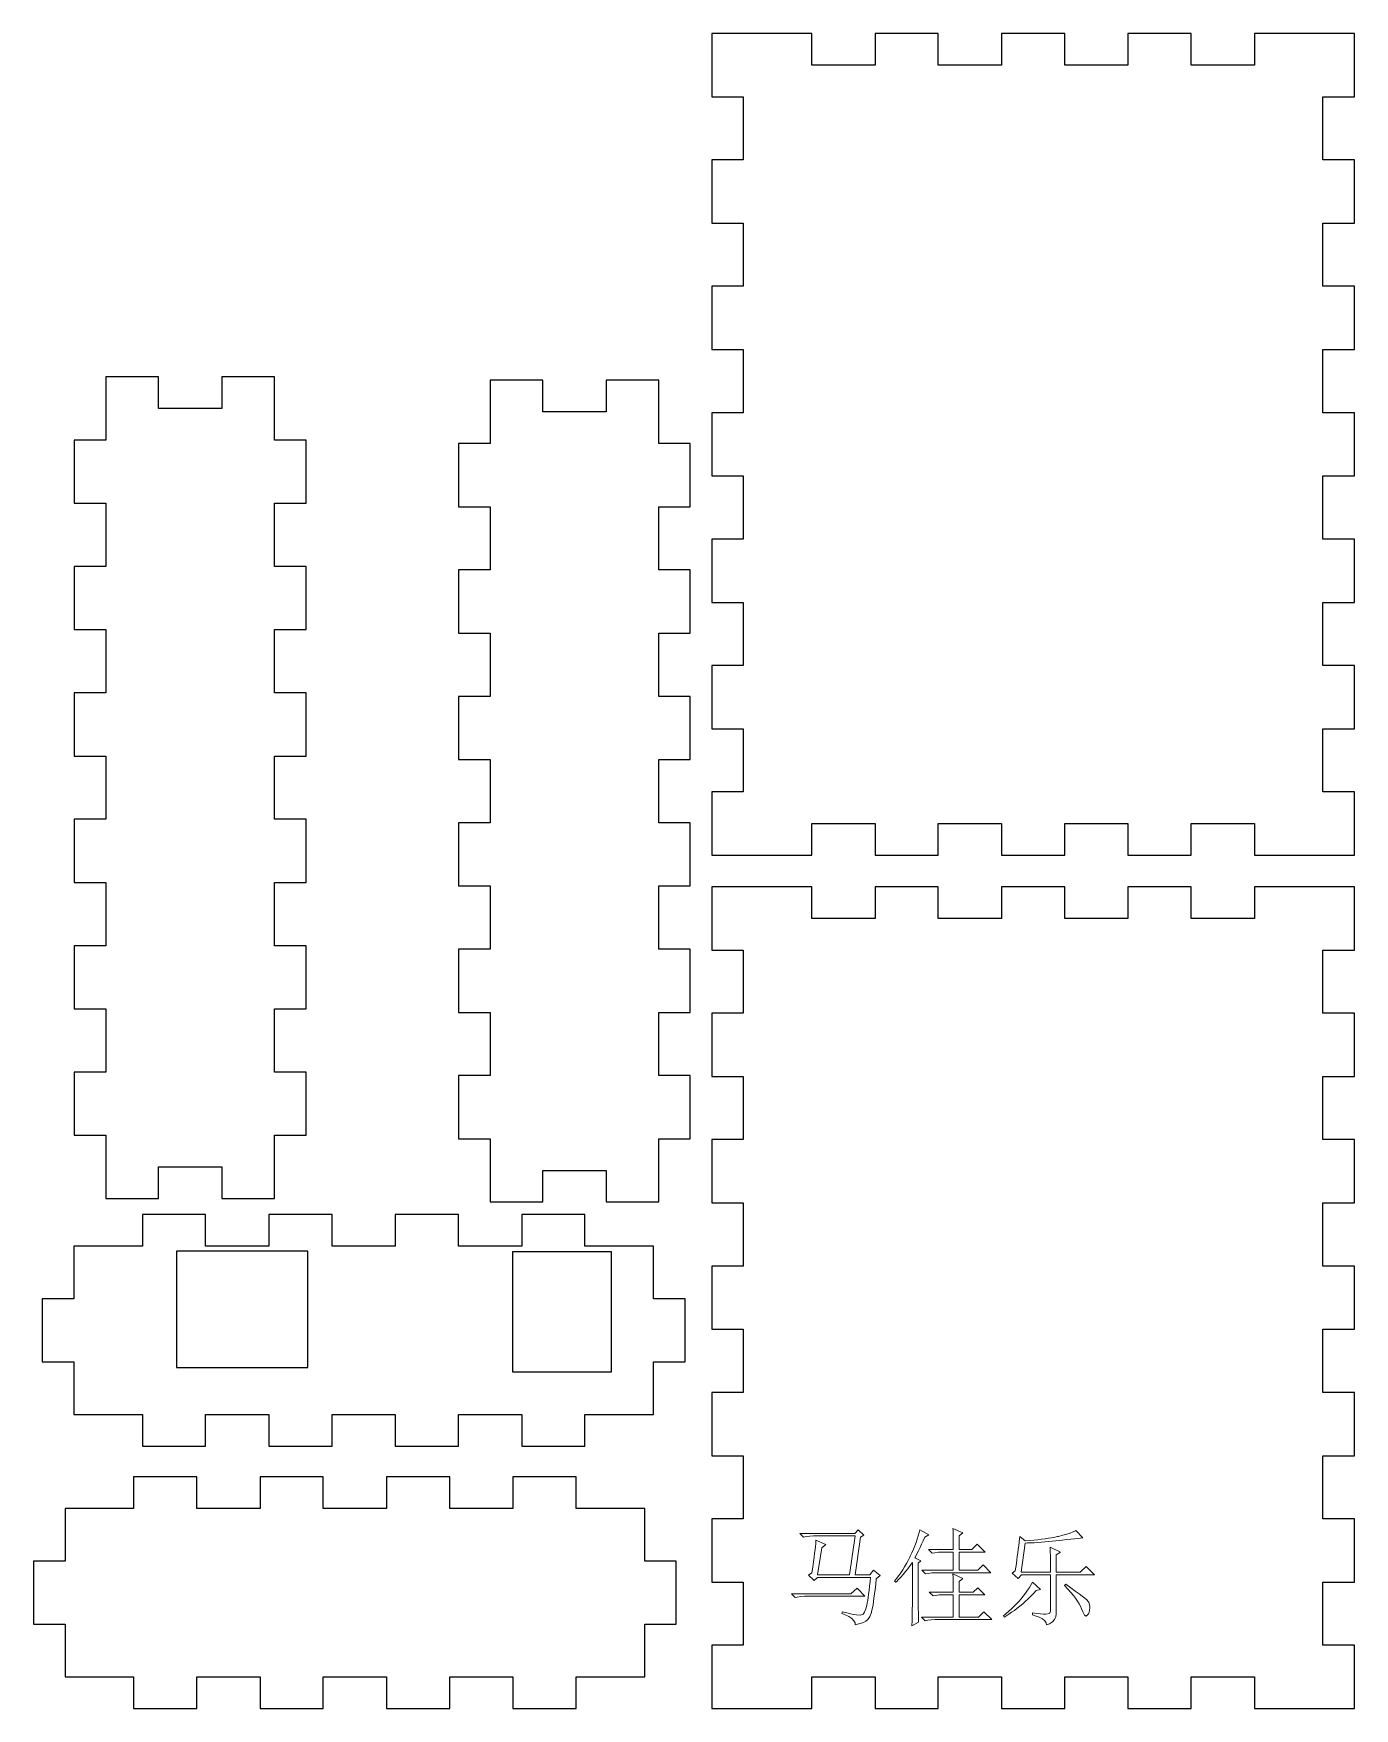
# Model space of a CAD drawing. Header units: millimetres. Extents: x 89 to 214, y 3 to 162.
import ezdxf

# ---------------------------------------------------------------- set-up
doc = ezdxf.new("R2010")
doc.units = ezdxf.units.MM
doc.header["$MEASUREMENT"] = 0
doc.layers.get('0').update_dxf_attribs({"linetype": 'CONTINUOUS'})
for name, color, linetype in [('back_outsideCutPath', 7, 'CONTINUOUS'), ('front_outsideCutPath', 7, 'CONTINUOUS'), ('left_outsideCutPath', 7, 'CONTINUOUS'), ('right_outsideCutPath', 7, 'CONTINUOUS'), ('top_outsideCutPath', 7, 'CONTINUOUS')]:
    doc.layers.add(name, color=color, linetype=linetype)

msp = doc.modelspace()

# ---------------------------------------------------------------- linework, layer by layer
at = {"color": 7, "linetype": 'Continuous', "lineweight": 25}
for p, q in [((99.33, 49.9), (99.33, 46.9)), ((105.33, 49.9), (99.33, 49.9)), ((105.33, 46.9), (105.33, 49.9)), ((111.33, 49.9), (111.33, 46.9)), ((117.33, 49.9), (111.33, 49.9)), ((117.33, 46.9), (117.33, 49.9)), ((123.33, 49.9), (123.33, 46.9)), ((129.33, 49.9), (123.33, 49.9)), ((129.33, 46.9), (129.33, 49.9)), ((135.33, 49.9), (135.33, 46.9)), ((141.33, 49.9), (135.33, 49.9)), ((141.33, 46.9), (141.33, 49.9)), ((99.33, 46.9), (92.83, 46.9)), ((92.83, 46.9), (92.83, 41.9)), ((115.02, 46.4), (102.58, 46.4)), ((102.58, 46.4), (102.58, 35.38)), ((111.33, 46.9), (105.33, 46.9)), ((115.02, 35.38), (115.02, 46.4)), ((123.33, 46.9), (117.33, 46.9)), ((135.33, 46.9), (129.33, 46.9)), ((143.85, 46.35), (134.45, 46.35)), ((134.45, 46.35), (134.45, 34.95)), ((147.83, 46.9), (141.33, 46.9)), ((143.85, 34.95), (143.85, 46.35)), ((147.83, 41.9), (147.83, 46.9)), ((89.83, 41.9), (89.83, 35.9)), ((92.83, 41.9), (89.83, 41.9)), ((150.83, 41.9), (147.83, 41.9)), ((150.83, 35.9), (150.83, 41.9)), ((89.83, 35.9), (92.83, 35.9)), ((92.83, 35.9), (92.83, 30.9)), ((102.58, 35.38), (115.02, 35.38)), ((147.83, 35.9), (150.83, 35.9)), ((147.83, 30.9), (147.83, 35.9)), ((134.45, 34.95), (143.85, 34.95)), ((92.83, 30.9), (99.33, 30.9)), ((99.33, 30.9), (99.33, 27.9)), ((105.33, 30.9), (111.33, 30.9)), ((105.33, 27.9), (105.33, 30.9)), ((111.33, 30.9), (111.33, 27.9)), ((117.33, 30.9), (123.33, 30.9)), ((117.33, 27.9), (117.33, 30.9)), ((123.33, 30.9), (123.33, 27.9)), ((129.33, 30.9), (135.33, 30.9)), ((129.33, 27.9), (129.33, 30.9)), ((135.33, 30.9), (135.33, 27.9)), ((141.33, 30.9), (147.83, 30.9)), ((141.33, 27.9), (141.33, 30.9)), ((99.33, 27.9), (105.33, 27.9)), ((111.33, 27.9), (117.33, 27.9)), ((123.33, 27.9), (129.33, 27.9)), ((135.33, 27.9), (141.33, 27.9))]:
    msp.add_line(p, q, dxfattribs=at)
at = {"color": 139, "lineweight": 0}
for points in [[(167.25, 19.97), (166.94, 19.62), (161.72, 19.62), (162.07, 19.26), (162.33, 19.32), (162.66, 19.37), (163.01, 19.38), (166.98, 19.38)], [(166.98, 19.38), (166.43, 15.69)], [(166.98, 15.69), (167.49, 19.26), (167.8, 19.46)], [(167.8, 19.46), (167.25, 19.97)], [(173.1, 19.97), (173.04, 19.7), (172.95, 19.39), (172.86, 19.07), (172.75, 18.75), (172.63, 18.43), (172.5, 18.11), (172.35, 17.79), (172.2, 17.46), (172.17, 17.38), (172.01, 17.06), (171.84, 16.76), (171.67, 16.46), (171.49, 16.17), (171.31, 15.89), (171.12, 15.62), (170.91, 15.35), (170.71, 15.1), (170.83, 14.98), (170.88, 15.03), (171.09, 15.25), (171.31, 15.48), (171.53, 15.73), (171.75, 15.99), (171.96, 16.27), (172.18, 16.56), (172.4, 16.87)], [(173.22, 17.02), (172.63, 17.3), (172.69, 17.41), (172.84, 17.69), (172.99, 17.98), (173.13, 18.28), (173.28, 18.6), (173.43, 18.92), (173.58, 19.26), (173.97, 19.5), (173.1, 19.97)], [(176.24, 20.09), (176.26, 19.89), (176.27, 19.61), (176.27, 19.29), (176.28, 18.93), (176.28, 18.53), (176.28, 18.08)], [(176.84, 18.08), (176.84, 19.38), (177.19, 19.66), (176.24, 20.09)], [(182.6, 19.34), (182.58, 19.13), (182.54, 18.79), (182.5, 18.45), (182.45, 18.12), (182.41, 17.78), (182.36, 17.44), (182.32, 17.11), (182.27, 16.77), (182.22, 16.42), (182.17, 16.08), (181.86, 15.85)], [(183.12, 18.91), (182.6, 19.34)], [(187.91, 19.89), (187.88, 19.87), (187.66, 19.76), (187.39, 19.64), (187.06, 19.54), (186.69, 19.44), (186.26, 19.34), (186.18, 19.33), (185.91, 19.27), (185.62, 19.21), (185.32, 19.16), (185, 19.11), (184.66, 19.07), (184.3, 19.02), (183.92, 18.98), (183.53, 18.95), (183.12, 18.91)], [(186, 18.91), (186.34, 18.95), (186.62, 18.98), (187.05, 19.04), (187.44, 19.08), (187.78, 19.12), (188.09, 19.15), (188.35, 19.17), (188.57, 19.19), (187.91, 19.89)], [(163.25, 18.99), (163.25, 18.97), (163.24, 18.82), (163.23, 18.63), (163.2, 18.39), (163.17, 18.09), (163.12, 17.75), (163.07, 17.36), (163.01, 16.92), (162.94, 16.43), (162.86, 15.89), (162.54, 15.65)], [(163.41, 15.69), (163.8, 18.24), (164.19, 18.56), (163.25, 18.99)], [(176.28, 18.08), (173.93, 18.08), (174.28, 17.73), (174.54, 17.79), (174.87, 17.83), (175.22, 17.85), (176.28, 17.85)], [(176.28, 17.85), (176.28, 16.12)], [(176.84, 17.85), (179.31, 17.85), (178.56, 18.6)], [(178.56, 18.6), (178.05, 18.08), (176.84, 18.08)], [(176.84, 16.12), (176.84, 17.85)], [(185.51, 15.93), (182.72, 15.93), (183.12, 18.71), (183.28, 18.72), (183.62, 18.73), (183.96, 18.74), (184.3, 18.76), (184.64, 18.79), (184.98, 18.81), (185.32, 18.84), (185.66, 18.87), (186, 18.91)], [(185.47, 18.32), (185.47, 18.32), (185.48, 18.09), (185.49, 17.83), (185.5, 17.53), (185.5, 17.19), (185.51, 16.81), (185.51, 16.39), (185.51, 15.93), (182.72, 15.93), (185.51, 15.93)], [(186.06, 15.93), (186.06, 17.58), (186.45, 17.85), (185.47, 18.32)], [(168.71, 16.12), (168.35, 15.69), (166.98, 15.69)], [(169.33, 15.61), (168.71, 16.12)], [(172.4, 16.87), (172.4, 13.1), (172.4, 12.99), (172.4, 12.77), (172.39, 12.49), (172.39, 12.16), (172.38, 11.78), (172.37, 11.34), (172.36, 10.86), (172.99, 11.21), (172.97, 11.65), (172.97, 12.08), (172.96, 12.46), (172.95, 12.77), (172.95, 13.02), (172.95, 13.21), (172.95, 16.79), (173.22, 17.02)], [(172.4, 16.87), (172.4, 13.1), (172.4, 12.99), (172.4, 12.77), (172.39, 12.49), (172.39, 12.16), (172.38, 11.78), (172.37, 11.34), (172.36, 10.86), (172.99, 11.21), (172.97, 11.65), (172.97, 12.08), (172.96, 12.46), (172.95, 12.77), (172.95, 13.02), (172.95, 13.21), (172.95, 16.79), (173.22, 17.02)], [(176.28, 16.12), (173.3, 16.12), (173.65, 15.77), (173.91, 15.83), (174.24, 15.87), (174.6, 15.89), (179.86, 15.89), (179.11, 16.63)], [(179.11, 16.63), (178.6, 16.12), (176.84, 16.12)], [(188.89, 16.48), (188.34, 15.93), (186.06, 15.93)], [(186.06, 15.69), (189.67, 15.69), (188.89, 16.48)], [(162.54, 15.65), (163.09, 15.14), (163.41, 15.45), (168.43, 15.45)], [(166.43, 15.69), (163.41, 15.69)], [(168.43, 15.45), (168.39, 15.06), (168.34, 14.62), (168.29, 14.21), (168.25, 13.85), (168.2, 13.53), (168.16, 13.25), (168.12, 13.01), (168.08, 12.82), (167.98, 12.46), (167.86, 12.14), (167.73, 11.96), (167.48, 11.86)], [(168.35, 11.73), (168.51, 12.12), (168.53, 12.18), (168.57, 12.35), (168.62, 12.57), (168.67, 12.83), (168.71, 13.13), (168.76, 13.48), (168.82, 13.87), (168.87, 14.3), (168.92, 14.78), (168.98, 15.3), (169.33, 15.61)], [(176.24, 15.77), (176.25, 15.75), (176.26, 15.48), (176.27, 15.18), (176.28, 14.83), (176.28, 14.46), (176.28, 14.04)], [(176.84, 14.04), (176.84, 15.06), (177.19, 15.33), (176.24, 15.77)], [(178.6, 14.47), (178.17, 14.04), (176.84, 14.04)], [(176.84, 13.8), (179.27, 13.8), (178.6, 14.47)], [(181.86, 15.85), (182.45, 15.33), (182.76, 15.69), (185.51, 15.69)], [(183.79, 11.88), (184.04, 11.81), (184.44, 11.66), (184.75, 11.5), (184.96, 11.33), (185.09, 11.14), (185.12, 10.94), (185.41, 11.05), (185.69, 11.23), (185.9, 11.45), (186.02, 11.7), (186.06, 12), (186.06, 15.69)], [(185.51, 15.69), (185.51, 12.31), (185.51, 12.23), (185.4, 12.01), (185.08, 11.96)], [(176.28, 14.04), (174.01, 14.04), (174.36, 13.68), (174.62, 13.74), (174.95, 13.79), (175.3, 13.8), (176.28, 13.8)], [(176.28, 13.8), (176.28, 11.68)], [(176.28, 13.8), (176.28, 11.68)], [(176.84, 11.68), (176.84, 13.8)], [(176.84, 11.68), (176.84, 13.8)], [(165.76, 12.19), (165.72, 12.03), (165.97, 11.93), (166.36, 11.73), (166.65, 11.53), (166.85, 11.33), (166.96, 11.13), (166.98, 10.94), (167.07, 10.96), (167.45, 11.06), (167.76, 11.17), (168, 11.29), (168.17, 11.46), (168.35, 11.73)], [(167.48, 11.86), (167.1, 11.88), (167.09, 11.88), (166.83, 11.93), (166.52, 12), (166.17, 12.09), (165.76, 12.19)], [(176.28, 11.68), (173.26, 11.68), (173.62, 11.33), (173.87, 11.39), (174.2, 11.43), (174.56, 11.45), (179.94, 11.45), (179.19, 12.19)], [(179.19, 12.19), (178.68, 11.68), (176.84, 11.68)], [(183.79, 12.07), (183.79, 11.88)], [(185.08, 11.96), (184.86, 11.96), (184.55, 11.98), (184.19, 12.02), (183.79, 12.07)]]:
    msp.add_lwpolyline(points, dxfattribs=at)
for points in [[(167.17, 14.43), (166.55, 13.88), (160.93, 13.88), (161.29, 13.53), (161.48, 13.58), (161.81, 13.63), (162.15, 13.65), (167.88, 13.65)], [(183.79, 14.98), (183.68, 14.78), (183.52, 14.5), (183.34, 14.22), (183.14, 13.94), (182.92, 13.66), (182.68, 13.37), (182.53, 13.19), (182.29, 12.94), (182.06, 12.7), (181.81, 12.47), (181.56, 12.24), (181.3, 12.01), (181.04, 11.8), (181.11, 11.68), (181.28, 11.78), (181.55, 11.95), (181.82, 12.13), (182.08, 12.31), (182.35, 12.51), (182.61, 12.72), (182.87, 12.94), (183.12, 13.17), (183.38, 13.41), (183.63, 13.66), (183.89, 13.93), (184.14, 14.2), (184.57, 14.31)], [(186.97, 14.79), (186.85, 14.67), (186.88, 14.64), (187.17, 14.32), (187.44, 14.02), (187.68, 13.73), (187.89, 13.46), (188.07, 13.19), (188.23, 12.94), (188.35, 12.7), (188.46, 12.47), (188.58, 12.18), (188.75, 11.87), (188.89, 11.76), (188.89, 11.76), (189.12, 12), (189.19, 12.15), (189.24, 12.51), (189.23, 12.7), (189.16, 13.06), (189.15, 13.08), (189.08, 13.17), (188.95, 13.3), (188.76, 13.46), (188.52, 13.66), (188.22, 13.89), (187.85, 14.15), (187.44, 14.45)]]:
    msp.add_lwpolyline(points, close=True, dxfattribs=at)
at = {"layer": 'back_outsideCutPath'}
for p, q in [((153.36, 162), (153.36, 156)), ((156.86, 162), (153.36, 162)), ((162.86, 162), (156.86, 162)), ((162.86, 159), (162.86, 162)), ((174.86, 162), (168.86, 162)), ((168.86, 162), (168.86, 159)), ((174.86, 159), (174.86, 162)), ((186.86, 162), (180.86, 162)), ((180.86, 162), (180.86, 159)), ((186.86, 159), (186.86, 162)), ((198.86, 162), (192.86, 162)), ((192.86, 162), (192.86, 159)), ((198.86, 159), (198.86, 162)), ((214.36, 162), (204.86, 162)), ((204.86, 162), (204.86, 159)), ((214.36, 156), (214.36, 162)), ((168.86, 159), (162.86, 159)), ((180.86, 159), (174.86, 159)), ((192.86, 159), (186.86, 159)), ((204.86, 159), (198.86, 159)), ((153.36, 156), (156.36, 156)), ((156.36, 156), (156.36, 150)), ((211.36, 150), (211.36, 156)), ((211.36, 156), (214.36, 156)), ((156.36, 150), (153.36, 150)), ((153.36, 150), (153.36, 144)), ((214.36, 150), (211.36, 150)), ((214.36, 144), (214.36, 150)), ((153.36, 144), (156.36, 144)), ((156.36, 144), (156.36, 138)), ((211.36, 138), (211.36, 144)), ((211.36, 144), (214.36, 144)), ((156.36, 138), (153.36, 138)), ((153.36, 138), (153.36, 132)), ((214.36, 138), (211.36, 138)), ((214.36, 132), (214.36, 138)), ((153.36, 132), (156.36, 132)), ((156.36, 132), (156.36, 126)), ((211.36, 126), (211.36, 132)), ((211.36, 132), (214.36, 132)), ((156.36, 126), (153.36, 126)), ((153.36, 126), (153.36, 120)), ((214.36, 126), (211.36, 126)), ((214.36, 120), (214.36, 126)), ((153.36, 120), (156.36, 120)), ((156.36, 120), (156.36, 114)), ((211.36, 114), (211.36, 120)), ((211.36, 120), (214.36, 120)), ((156.36, 114), (153.36, 114)), ((153.36, 114), (153.36, 108)), ((214.36, 114), (211.36, 114)), ((214.36, 108), (214.36, 114)), ((153.36, 108), (156.36, 108)), ((156.36, 108), (156.36, 102)), ((211.36, 102), (211.36, 108)), ((211.36, 108), (214.36, 108)), ((156.36, 102), (153.36, 102)), ((153.36, 102), (153.36, 96)), ((214.36, 102), (211.36, 102)), ((214.36, 96), (214.36, 102)), ((153.36, 96), (156.36, 96)), ((156.36, 96), (156.36, 90)), ((211.36, 90), (211.36, 96)), ((211.36, 96), (214.36, 96)), ((156.36, 90), (153.36, 90)), ((153.36, 90), (153.36, 84)), ((214.36, 90), (211.36, 90)), ((214.36, 84), (214.36, 90)), ((162.86, 84), (162.86, 87)), ((162.86, 87), (168.86, 87)), ((168.86, 87), (168.86, 84)), ((174.86, 84), (174.86, 87)), ((174.86, 87), (180.86, 87)), ((180.86, 87), (180.86, 84)), ((186.86, 84), (186.86, 87)), ((186.86, 87), (192.86, 87)), ((192.86, 87), (192.86, 84)), ((198.86, 84), (198.86, 87)), ((198.86, 87), (204.86, 87)), ((204.86, 87), (204.86, 84)), ((153.36, 84), (162.86, 84)), ((168.86, 84), (174.86, 84)), ((180.86, 84), (186.86, 84)), ((192.86, 84), (198.86, 84)), ((204.86, 84), (210.86, 84)), ((210.86, 84), (214.36, 84))]:
    msp.add_line(p, q, dxfattribs=at)
at = {"layer": 'front_outsideCutPath'}
for p, q in [((153.36, 81), (153.36, 75)), ((156.86, 81), (153.36, 81)), ((162.86, 81), (156.86, 81)), ((162.86, 78), (162.86, 81)), ((174.86, 81), (168.86, 81)), ((168.86, 81), (168.86, 78)), ((174.86, 78), (174.86, 81)), ((186.86, 81), (180.86, 81)), ((180.86, 81), (180.86, 78)), ((186.86, 78), (186.86, 81)), ((198.86, 81), (192.86, 81)), ((192.86, 81), (192.86, 78)), ((198.86, 78), (198.86, 81)), ((214.36, 81), (204.86, 81)), ((204.86, 81), (204.86, 78)), ((214.36, 75), (214.36, 81)), ((168.86, 78), (162.86, 78)), ((180.86, 78), (174.86, 78)), ((192.86, 78), (186.86, 78)), ((204.86, 78), (198.86, 78)), ((153.36, 75), (156.36, 75)), ((156.36, 75), (156.36, 69)), ((211.36, 69), (211.36, 75)), ((211.36, 75), (214.36, 75)), ((156.36, 69), (153.36, 69)), ((153.36, 69), (153.36, 63)), ((214.36, 69), (211.36, 69)), ((214.36, 63), (214.36, 69)), ((153.36, 63), (156.36, 63)), ((156.36, 63), (156.36, 57)), ((211.36, 57), (211.36, 63)), ((211.36, 63), (214.36, 63)), ((156.36, 57), (153.36, 57)), ((153.36, 57), (153.36, 51)), ((214.36, 57), (211.36, 57)), ((214.36, 51), (214.36, 57)), ((153.36, 51), (156.36, 51)), ((156.36, 51), (156.36, 45)), ((211.36, 45), (211.36, 51)), ((211.36, 51), (214.36, 51)), ((156.36, 45), (153.36, 45)), ((153.36, 45), (153.36, 39)), ((214.36, 45), (211.36, 45)), ((214.36, 39), (214.36, 45)), ((153.36, 39), (156.36, 39)), ((156.36, 39), (156.36, 33)), ((211.36, 33), (211.36, 39)), ((211.36, 39), (214.36, 39)), ((156.36, 33), (153.36, 33)), ((153.36, 33), (153.36, 27)), ((214.36, 33), (211.36, 33)), ((214.36, 27), (214.36, 33)), ((153.36, 27), (156.36, 27)), ((156.36, 27), (156.36, 21)), ((211.36, 21), (211.36, 27)), ((211.36, 27), (214.36, 27)), ((156.36, 21), (153.36, 21)), ((153.36, 21), (153.36, 15)), ((214.36, 21), (211.36, 21)), ((214.36, 15), (214.36, 21)), ((153.36, 15), (156.36, 15)), ((156.36, 15), (156.36, 9)), ((211.36, 9), (211.36, 15)), ((211.36, 15), (214.36, 15)), ((156.36, 9), (153.36, 9)), ((153.36, 9), (153.36, 3)), ((214.36, 9), (211.36, 9)), ((214.36, 3), (214.36, 9)), ((162.86, 3), (162.86, 6)), ((162.86, 6), (168.86, 6)), ((168.86, 6), (168.86, 3)), ((174.86, 3), (174.86, 6)), ((174.86, 6), (180.86, 6)), ((180.86, 6), (180.86, 3)), ((186.86, 3), (186.86, 6)), ((186.86, 6), (192.86, 6)), ((192.86, 6), (192.86, 3)), ((198.86, 3), (198.86, 6)), ((198.86, 6), (204.86, 6)), ((204.86, 6), (204.86, 3)), ((153.36, 3), (162.86, 3)), ((168.86, 3), (174.86, 3)), ((180.86, 3), (186.86, 3)), ((192.86, 3), (198.86, 3)), ((204.86, 3), (210.86, 3)), ((210.86, 3), (214.36, 3))]:
    msp.add_line(p, q, dxfattribs=at)
at = {"layer": 'left_outsideCutPath'}
for p, q in [((95.86, 129.41), (95.86, 123.41)), ((100.86, 129.41), (95.86, 129.41)), ((100.86, 126.41), (100.86, 129.41)), ((111.86, 129.41), (106.86, 129.41)), ((106.86, 129.41), (106.86, 126.41)), ((111.86, 123.41), (111.86, 129.41)), ((106.86, 126.41), (100.86, 126.41)), ((95.86, 123.41), (92.86, 123.41)), ((92.86, 123.41), (92.86, 117.41)), ((114.86, 123.41), (111.86, 123.41)), ((114.86, 117.41), (114.86, 123.41)), ((92.86, 117.41), (95.86, 117.41)), ((95.86, 117.41), (95.86, 111.41)), ((111.86, 111.41), (111.86, 117.41)), ((111.86, 117.41), (114.86, 117.41)), ((95.86, 111.41), (92.86, 111.41)), ((92.86, 111.41), (92.86, 105.41)), ((114.86, 111.41), (111.86, 111.41)), ((114.86, 105.41), (114.86, 111.41)), ((92.86, 105.41), (95.86, 105.41)), ((95.86, 105.41), (95.86, 99.41)), ((111.86, 99.41), (111.86, 105.41)), ((111.86, 105.41), (114.86, 105.41)), ((95.86, 99.41), (92.86, 99.41)), ((92.86, 99.41), (92.86, 93.41)), ((114.86, 99.41), (111.86, 99.41)), ((114.86, 93.41), (114.86, 99.41)), ((92.86, 93.41), (95.86, 93.41)), ((95.86, 93.41), (95.86, 87.41)), ((111.86, 87.41), (111.86, 93.41)), ((111.86, 93.41), (114.86, 93.41)), ((95.86, 87.41), (92.86, 87.41)), ((92.86, 87.41), (92.86, 81.41)), ((114.86, 87.41), (111.86, 87.41)), ((114.86, 81.41), (114.86, 87.41)), ((92.86, 81.41), (95.86, 81.41)), ((95.86, 81.41), (95.86, 75.41)), ((111.86, 75.41), (111.86, 81.41)), ((111.86, 81.41), (114.86, 81.41)), ((95.86, 75.41), (92.86, 75.41)), ((92.86, 75.41), (92.86, 69.41)), ((114.86, 75.41), (111.86, 75.41)), ((114.86, 69.41), (114.86, 75.41)), ((92.86, 69.41), (95.86, 69.41)), ((95.86, 69.41), (95.86, 63.41)), ((111.86, 63.41), (111.86, 69.41)), ((111.86, 69.41), (114.86, 69.41)), ((95.86, 63.41), (92.86, 63.41)), ((92.86, 63.41), (92.86, 57.41)), ((114.86, 63.41), (111.86, 63.41)), ((114.86, 57.41), (114.86, 63.41)), ((92.86, 57.41), (95.86, 57.41)), ((95.86, 57.41), (95.86, 51.41)), ((111.86, 51.41), (111.86, 57.41)), ((111.86, 57.41), (114.86, 57.41)), ((100.86, 51.41), (100.86, 54.41)), ((100.86, 54.41), (106.86, 54.41)), ((106.86, 54.41), (106.86, 51.41)), ((95.86, 51.41), (100.86, 51.41)), ((106.86, 51.41), (111.86, 51.41))]:
    msp.add_line(p, q, dxfattribs=at)
at = {"layer": 'right_outsideCutPath'}
for p, q in [((132.33, 129.08), (132.33, 123.08)), ((137.33, 129.08), (132.33, 129.08)), ((137.33, 126.08), (137.33, 129.08)), ((148.33, 129.08), (143.33, 129.08)), ((143.33, 129.08), (143.33, 126.08)), ((148.33, 123.08), (148.33, 129.08)), ((143.33, 126.08), (137.33, 126.08)), ((132.33, 123.08), (129.33, 123.08)), ((129.33, 123.08), (129.33, 117.08)), ((151.33, 123.08), (148.33, 123.08)), ((151.33, 117.08), (151.33, 123.08)), ((129.33, 117.08), (132.33, 117.08)), ((132.33, 117.08), (132.33, 111.08)), ((148.33, 111.08), (148.33, 117.08)), ((148.33, 117.08), (151.33, 117.08)), ((132.33, 111.08), (129.33, 111.08)), ((129.33, 111.08), (129.33, 105.08)), ((151.33, 111.08), (148.33, 111.08)), ((151.33, 105.08), (151.33, 111.08)), ((129.33, 105.08), (132.33, 105.08)), ((132.33, 105.08), (132.33, 99.08)), ((148.33, 99.08), (148.33, 105.08)), ((148.33, 105.08), (151.33, 105.08)), ((132.33, 99.08), (129.33, 99.08)), ((129.33, 99.08), (129.33, 93.08)), ((151.33, 99.08), (148.33, 99.08)), ((151.33, 93.08), (151.33, 99.08)), ((129.33, 93.08), (132.33, 93.08)), ((132.33, 93.08), (132.33, 87.08)), ((148.33, 87.08), (148.33, 93.08)), ((148.33, 93.08), (151.33, 93.08)), ((132.33, 87.08), (129.33, 87.08)), ((129.33, 87.08), (129.33, 81.08)), ((151.33, 87.08), (148.33, 87.08)), ((151.33, 81.08), (151.33, 87.08)), ((129.33, 81.08), (132.33, 81.08)), ((132.33, 81.08), (132.33, 75.08)), ((148.33, 75.08), (148.33, 81.08)), ((148.33, 81.08), (151.33, 81.08)), ((132.33, 75.08), (129.33, 75.08)), ((129.33, 75.08), (129.33, 69.08)), ((151.33, 75.08), (148.33, 75.08)), ((151.33, 69.08), (151.33, 75.08)), ((129.33, 69.08), (132.33, 69.08)), ((132.33, 69.08), (132.33, 63.08)), ((148.33, 63.08), (148.33, 69.08)), ((148.33, 69.08), (151.33, 69.08)), ((132.33, 63.08), (129.33, 63.08)), ((129.33, 63.08), (129.33, 57.08)), ((151.33, 63.08), (148.33, 63.08)), ((151.33, 57.08), (151.33, 63.08)), ((129.33, 57.08), (132.33, 57.08)), ((132.33, 57.08), (132.33, 51.08)), ((148.33, 51.08), (148.33, 57.08)), ((148.33, 57.08), (151.33, 57.08)), ((137.33, 51.08), (137.33, 54.08)), ((137.33, 54.08), (143.33, 54.08)), ((143.33, 54.08), (143.33, 51.08)), ((132.33, 51.08), (137.33, 51.08)), ((143.33, 51.08), (148.33, 51.08))]:
    msp.add_line(p, q, dxfattribs=at)
at = {"layer": 'top_outsideCutPath'}
for p, q in [((104.5, 25), (98.5, 25)), ((98.5, 25), (98.5, 22)), ((104.5, 22), (104.5, 25)), ((116.5, 25), (110.5, 25)), ((110.5, 25), (110.5, 22)), ((116.5, 22), (116.5, 25)), ((128.5, 25), (122.5, 25)), ((122.5, 25), (122.5, 22)), ((128.5, 22), (128.5, 25)), ((140.5, 25), (134.5, 25)), ((134.5, 25), (134.5, 22)), ((140.5, 22), (140.5, 25)), ((92, 22), (92, 17)), ((92.5, 22), (92, 22)), ((98.5, 22), (92.5, 22)), ((110.5, 22), (104.5, 22)), ((122.5, 22), (116.5, 22)), ((134.5, 22), (128.5, 22)), ((147, 22), (140.5, 22)), ((147, 17), (147, 22)), ((92, 17), (89, 17)), ((89, 17), (89, 11)), ((150, 17), (147, 17)), ((150, 11), (150, 17)), ((89, 11), (92, 11)), ((92, 11), (92, 6)), ((147, 6), (147, 11)), ((147, 11), (150, 11)), ((92, 6), (98.5, 6)), ((98.5, 6), (98.5, 3)), ((104.5, 3), (104.5, 6)), ((104.5, 6), (110.5, 6)), ((110.5, 6), (110.5, 3)), ((116.5, 3), (116.5, 6)), ((116.5, 6), (122.5, 6)), ((122.5, 6), (122.5, 3)), ((128.5, 3), (128.5, 6)), ((128.5, 6), (134.5, 6)), ((134.5, 6), (134.5, 3)), ((140.5, 3), (140.5, 6)), ((140.5, 6), (146.5, 6)), ((146.5, 6), (147, 6)), ((98.5, 3), (104.5, 3)), ((110.5, 3), (116.5, 3)), ((122.5, 3), (128.5, 3)), ((134.5, 3), (140.5, 3))]:
    msp.add_line(p, q, dxfattribs=at)

doc.saveas('drawing.dxf')
